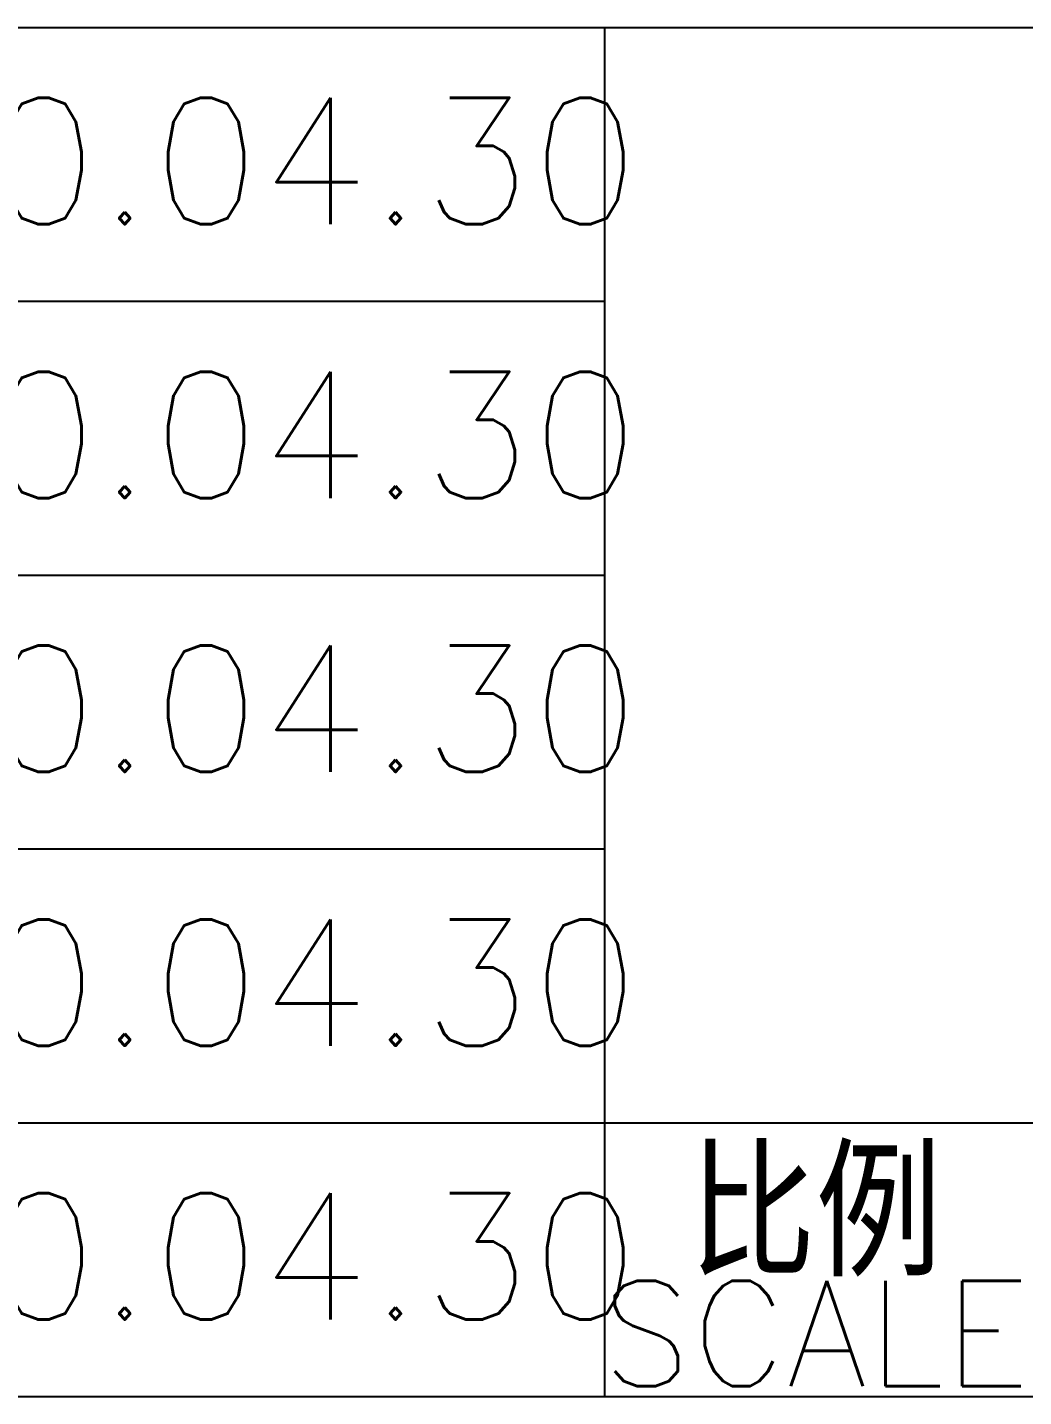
# Model space of a CAD drawing. Header units: millimetres. Extents: x 865974 to 875117, y 40174 to 44891.
# Drawn here: x 870452.84 to 870476.49, y 40193.58 to 40226.08 of the extents above; entities that cross this region are included whole.
import ezdxf
from ezdxf.enums import TextEntityAlignment as Align

# ---------------------------------------------------------------- set-up
doc = ezdxf.new("R2010")
doc.units = ezdxf.units.MM
doc.header["$LTSCALE"] = 1000
doc.header["$MEASUREMENT"] = 0
doc.styles.add('ECEC_TQ', font='txt_l.shx', dxfattribs={"bigfont": 'hztxt_l.shx'})

msp = doc.modelspace()

# ---------------------------------------------------------------- linework, layer by layer
for p, q in [((870411.552, 40226.078), (870521.552, 40226.078)), ((870466.552, 40193.578), (870466.552, 40226.078)), ((870411.552, 40219.578), (870466.552, 40219.578)), ((870411.552, 40213.078), (870466.552, 40213.078)), ((870411.552, 40206.578), (870466.552, 40206.578)), ((870411.552, 40200.078), (870466.552, 40200.078)), ((870466.552, 40200.078), (870591.552, 40200.078)), ((870411.552, 40193.578), (870591.552, 40193.578))]:
    msp.add_line(p, q)

# ---------------------------------------------------------------- texts
at = {"style": 'ECEC_TQ'}
for s, height, p in [('比例', 3, (870471.552, 40198.078)), ('SCALE', 2.5, (870471.552, 40195.078))]:
    msp.add_text(s, height=height, dxfattribs=at).set_placement(p, align=Align.MIDDLE)
for p in [(870455.796, 40222.906), (870455.796, 40216.406), (870455.796, 40209.906), (870455.796, 40203.406), (870455.796, 40196.906)]:
    msp.add_attdef('2020.04.30', text=' ', height=3, dxfattribs=at).set_placement(p, align=Align.MIDDLE)

doc.saveas('drawing.dxf')
